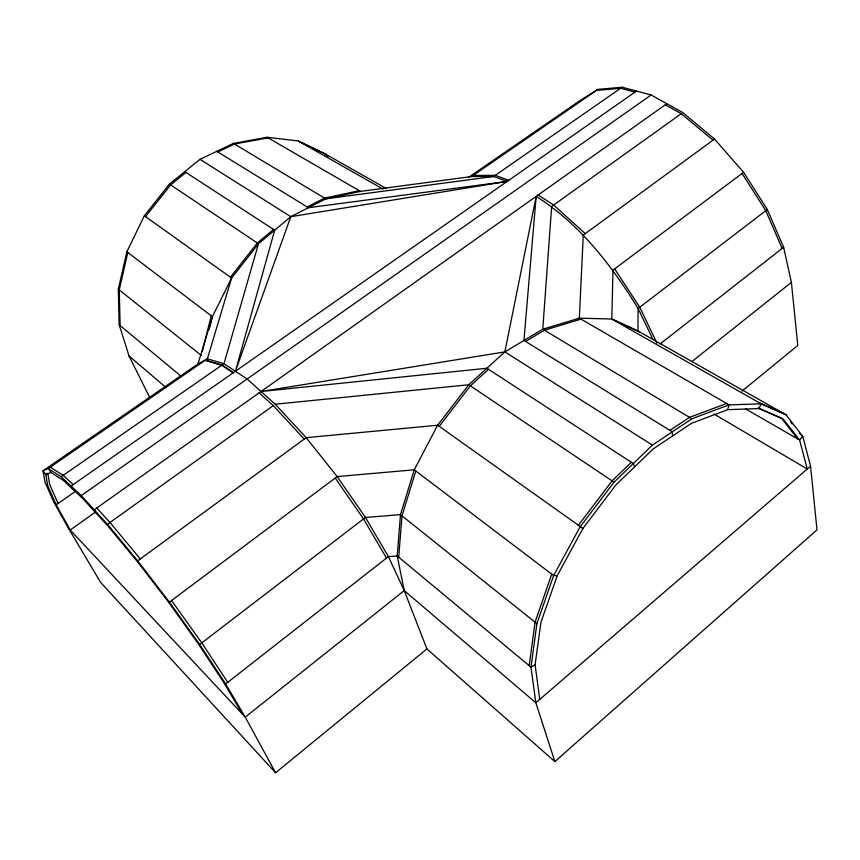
<?xml version="1.0" encoding="UTF-8"?>
<svg xmlns="http://www.w3.org/2000/svg" width="860" height="860" viewBox="0 0 860 860"><rect width="100%" height="100%" fill="white"/><g stroke="black" fill="none" stroke-linecap="round" stroke-linejoin="round"><path stroke-width="1.29" d="M637.98 330.992L638.109 308.504C611.643 265.364 579.446 223.718 536.167 196.392L504.852 351.89L468.754 384.764L437.643 425.227L414.251 469.807L400.481 514.635L397.212 555.947L404.232 590.594L426.925 648.934L554.861 761.584L817 529.857L810.561 466.185L802.756 436.342L786.126 414.853L637.98 330.992L611.783 319.017L579.339 318.168L542.767 329.208L504.852 351.89L261.042 391.504L486.878 368.252L633.315 463.551L634.626 466.862M542.767 329.208L551.658 206.443L681.27 113.703L713.026 140.201M398.696 557.183L401.996 515.85L415.788 470.979M536.167 196.392L523.944 340.474L672.316 431.838L672.499 436.009M529.19 665.672L535.071 622.188L551.755 574.136M786.126 414.853L761.143 403.834L729.054 404.888L691.881 418.777L652.439 445.104L614.029 482.159L580.07 526.954L553.625 575.555L536.898 623.65L530.986 667.166L535.844 702.781L554.861 761.584M539.747 699.427L535.103 664.726L540.918 622.393L557.216 575.663L582.919 528.459L615.889 484.954L653.202 448.92L691.526 423.281L727.678 409.683L758.939 408.554L783.32 419.175L799.596 440.008L807.26 469.022L714.09 414.058M149.748 397.546L129.075 356.029L119.185 324.79L118.314 289.143L126.861 251.786L144.351 215.763L169.431 184.083L199.993 159.337L233.447 143.405L267.062 137.267L298.291 140.975L324.983 153.8L386.559 188.662M127.828 252.517L119.26 289.895L120.131 325.575M202.272 351.622L211.259 315.813M209.163 329.466L212.388 316.663L231.576 278.06L258.473 243.778L290.798 216.688L325.757 198.853L360.501 191.393L471.602 176.536L493.618 176.483L507.131 181.439L290.798 216.688L199.993 159.337M727.678 409.683L729.054 404.888L579.339 318.168L583.274 235.07L714.563 139.073L743.599 172.333L767.303 209.507L783.632 247.272L791.393 282.381L797.8 345.44L742.008 391.106M258.473 243.778L223.987 363.694L61.146 476.752L48.267 468.56L43 470.785L45.096 482.438L53.825 502.036L68.23 527.879L100.652 582.457L275.598 772.764L426.925 648.934M95.395 512.108L70.208 529.996L56.201 504.841L47.752 485.803L45.784 474.548L43 470.785L197.94 363.963L212.388 316.663L126.861 251.786M290.798 216.688L235.414 371.262L274.695 230.19L184.76 171.667M758.939 408.554L761.143 403.834L611.783 319.017L612.986 270.115L743.599 172.333M578.167 525.589L612.073 480.858L631.358 462.271M439.223 426.356L470.366 385.839L488.502 369.316M230.426 277.242L257.312 242.993L273.512 229.416M145.533 216.602L170.635 184.878L185.975 172.451M810.561 466.185L535.844 702.781L404.232 590.594L388.408 556.603L365.446 517.462L337.185 476.58L306.171 437.665L275.243 404.232L247.11 379.013L223.987 363.694L207.346 358.824L197.94 363.963M404.232 590.594L245.25 717.143L275.598 772.764M691.816 361.651L791.393 282.381M660.179 343.892L783.632 247.272M68.23 527.879L245.25 717.143L225.653 683.979L199.66 644.516L365.446 517.462L400.481 514.635L536.898 623.65M767.303 209.507L638.109 308.504L653.019 339.625M61.146 476.752L81.259 495.607L107.446 524.288L273.286 405.63L304.204 439.105M666.844 103.716L94.224 509.808L95.804 512.807M81.259 495.607L651.138 94.987L682.808 112.606L714.563 139.073M75.572 491.264L56.201 504.841L53.825 502.036M636.497 91.074L71.079 486.061L73.272 489.662M651.138 94.987L622.156 87.236L493.618 176.483L325.757 198.853L233.447 143.405M468.668 177.31L579.919 100.609L597.926 89.386L622.156 87.236M471.602 176.536L597.926 89.386M669.951 430.387L689.516 417.347L726.668 403.512M144.351 215.763L231.576 278.06L207.346 358.824L48.267 468.56L50.987 472.495L63.586 480.568L83.194 498.972L108.661 526.9L138.062 562.418L168.85 602.548L337.185 476.58L414.251 469.807L553.625 575.555L557.216 575.663M525.589 341.485L544.423 330.197L581.005 319.125M535.103 664.726L530.986 667.166L397.212 555.947L388.408 556.603L225.653 683.979L223.471 681.991L198.198 643.656L168.85 602.548M307.181 206.98L324.553 198.123L359.276 190.683M217.849 151.962L234.49 144.028L268.126 137.879M50.987 472.495L45.784 474.548L47.752 473.193L49.665 484.481L58.072 503.53M507.131 181.439L308.385 207.722L216.806 151.328M275.243 404.232L468.754 384.764L614.029 482.159M596.442 90.418L620.64 88.29L634.981 92.127M473.193 175.429L495.242 175.354L508.776 180.299M205.486 360.103L222.084 365.016L233.49 372.606M205.131 360.351L221.719 365.263L233.125 372.864M758.176 407.952L781.353 418.046L797.65 438.89M759.154 402.706L784.159 413.735M613.449 319.963L639.636 331.928M299.366 141.588L326.058 154.413L327.929 156.283M582.919 528.459L437.643 425.227L306.171 437.665L137.707 560.838L138.062 562.418M665.317 104.812L681.27 113.703M298.291 140.975L383.012 189.093M745.523 408.855L799.596 440.008L802.756 436.342L799.23 433.182M267.062 137.267L360.501 191.393M544.423 330.197L691.881 418.777M504.852 351.89L652.439 445.104M50.288 467.163L63.221 475.322L73.175 484.599M538.145 194.994L553.636 205.024L585.251 233.619M169.431 184.083L257.312 242.993M118.314 289.143L201.304 355.459M119.185 324.79L180.632 375.885M129.075 356.029L165.711 387.258M259.096 392.88L273.286 405.63M324.983 153.8L326.854 155.671M96.761 508.013L109.994 522.471L140.266 558.968M107.446 524.288L137.707 560.838L169.42 602.172L199.66 644.516M790.501 421.927L792.092 423.969M171.559 600.559L201.777 642.893L227.739 682.356M335.228 478.042L363.511 518.946L386.505 558.086M614.642 268.868L639.754 307.246L656.933 343.14M742.062 173.483L765.787 210.668L782.138 248.443M223.471 681.991L242.552 714.251"/></g></svg>
